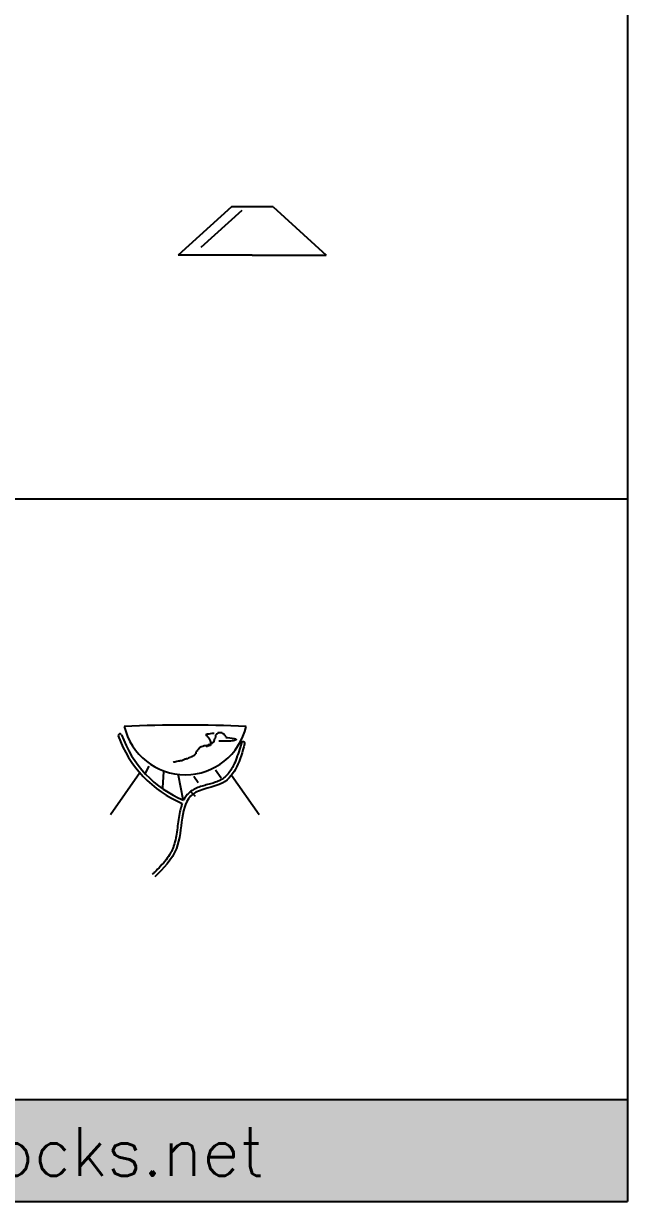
# Model space of a CAD drawing. Header units: millimetres. Extents: x 16558 to 27439, y -905 to 3871.
# Drawn here: x 26215 to 27439, y -905 to 1483 of the extents above; entities that cross this region are included whole.
import ezdxf

# ---------------------------------------------------------------- set-up
doc = ezdxf.new("R2010")
doc.units = ezdxf.units.MM
doc.layers.add('www.cad-blocks.net', color=7, linetype='Continuous')
doc.styles.get("Standard").update_dxf_attribs({"font": 'arial.ttf'})

# ---------------------------------------------------------------- blocks, each defined once
blk = doc.blocks.new('A$C207D0AA5')
for p, q in [((107.9, 97.9), (0, 0)), ((192.1, 97.9), (107.9, 97.9)), ((192.1, 97.9), (300, 0)), ((128.7, 90.4), (46, 15.3)), ((150, 0), (0, 0)), ((150, 0), (300, 0))]:
    blk.add_line(p, q)
blk = doc.blocks.new('A$C68FA38C7')
for p, q in [((700.1, 288), (699.1, 288)), ((699.1, 288), (700.1, 288)), ((700.1, 288), (699.1, 288)), ((699.1, 288), (700.1, 288)), ((700.1, 288), (699.1, 288)), ((699.1, 288), (700.1, 288)), ((700.1, 288), (699.1, 288)), ((699.1, 288), (700.1, 288)), ((701.9, 289.1), (700.1, 288)), ((701.9, 289.1), (700.1, 288)), ((701.9, 289.1), (700.1, 288)), ((701.9, 289.1), (700.1, 288)), ((700.1, 288), (700.8, 287)), ((700.1, 288), (700.8, 287)), ((700.1, 288), (700.8, 287)), ((700.1, 288), (700.8, 287)), ((700.8, 287), (701.9, 286.3)), ((700.8, 287), (701.9, 286.3)), ((700.8, 287), (701.9, 286.3)), ((700.8, 287), (701.9, 286.3)), ((705.7, 289.1), (701.9, 289.1)), ((705.7, 289.1), (701.9, 289.1)), ((705.7, 289.1), (701.9, 289.1)), ((705.7, 289.1), (701.9, 289.1)), ((708.5, 289.8), (705.7, 289.1)), ((708.5, 289.8), (705.7, 289.1)), ((708.5, 289.8), (705.7, 289.1)), ((708.5, 289.8), (705.7, 289.1)), ((712, 290.8), (708.5, 289.8)), ((712, 290.8), (708.5, 289.8)), ((712, 290.8), (708.5, 289.8)), ((712, 290.8), (708.5, 289.8)), ((716.9, 290.8), (712, 290.8)), ((716.9, 290.8), (712, 290.8)), ((716.9, 290.8), (712, 290.8)), ((716.9, 290.8), (712, 290.8)), ((720.4, 288), (719.7, 287)), ((720.4, 288), (719.7, 287)), ((720.4, 288), (719.7, 287)), ((720.4, 288), (719.7, 287)), ((719.7, 287), (719.7, 283.5)), ((719.7, 287), (719.7, 283.5)), ((719.7, 287), (719.7, 283.5)), ((719.7, 287), (719.7, 283.5)), ((721.5, 289.1), (720.4, 288)), ((721.5, 289.1), (720.4, 288)), ((721.5, 289.1), (720.4, 288)), ((721.5, 289.1), (720.4, 288)), ((723.2, 289.8), (721.5, 289.1)), ((723.2, 289.8), (721.5, 289.1)), ((723.2, 289.8), (721.5, 289.1)), ((723.2, 289.8), (721.5, 289.1)), ((724.3, 291.9), (723.2, 290.8)), ((724.3, 291.9), (723.2, 290.8)), ((724.3, 291.9), (723.2, 290.8)), ((724.3, 291.9), (723.2, 290.8)), ((723.2, 290.8), (723.2, 289.8)), ((723.2, 290.8), (723.2, 289.8)), ((723.2, 290.8), (723.2, 289.8)), ((723.2, 290.8), (723.2, 289.8)), ((732.7, 291.9), (724.3, 291.9)), ((732.7, 291.9), (724.3, 291.9)), ((732.7, 291.9), (724.3, 291.9)), ((732.7, 291.9), (724.3, 291.9)), ((733.7, 290.8), (732.7, 291.9)), ((733.7, 290.8), (732.7, 291.9)), ((733.7, 290.8), (732.7, 291.9)), ((733.7, 290.8), (732.7, 291.9)), ((734.8, 289.8), (733.7, 290.8)), ((734.8, 289.8), (733.7, 290.8)), ((734.8, 289.8), (733.7, 290.8)), ((734.8, 289.8), (733.7, 290.8)), ((736.5, 289.1), (734.8, 289.8)), ((736.5, 289.1), (734.8, 289.8)), ((736.5, 289.1), (734.8, 289.8)), ((736.5, 289.1), (734.8, 289.8)), ((737.6, 287), (736.5, 289.1)), ((737.6, 287), (736.5, 289.1)), ((737.6, 287), (736.5, 289.1)), ((737.6, 287), (736.5, 289.1)), ((738.3, 287), (737.6, 287)), ((738.3, 287), (737.6, 287)), ((738.3, 287), (737.6, 287)), ((738.3, 287), (737.6, 287)), ((740.4, 285.2), (738.3, 287)), ((740.4, 285.2), (738.3, 287)), ((740.4, 285.2), (738.3, 287)), ((740.4, 285.2), (738.3, 287)), ((689.6, 262.8), (687.9, 262.8)), ((687.9, 262.8), (687.9, 261.8)), ((689.6, 262.8), (687.9, 262.8)), ((687.9, 262.8), (687.9, 261.8)), ((689.6, 262.8), (687.9, 262.8)), ((687.9, 262.8), (687.9, 261.8)), ((689.6, 262.8), (687.9, 262.8)), ((687.9, 262.8), (687.9, 261.8)), ((690.7, 263.5), (689.6, 263.5)), ((689.6, 263.5), (689.6, 262.8)), ((690.7, 263.5), (689.6, 263.5)), ((689.6, 263.5), (689.6, 262.8)), ((690.7, 263.5), (689.6, 263.5)), ((689.6, 263.5), (689.6, 262.8)), ((690.7, 263.5), (689.6, 263.5)), ((689.6, 263.5), (689.6, 262.8)), ((693.5, 264.6), (690.7, 263.5)), ((693.5, 264.6), (690.7, 263.5)), ((693.5, 264.6), (690.7, 263.5)), ((693.5, 264.6), (690.7, 263.5)), ((696.3, 265.6), (693.5, 264.6)), ((696.3, 265.6), (693.5, 264.6)), ((696.3, 265.6), (693.5, 264.6)), ((696.3, 265.6), (693.5, 264.6)), ((699.1, 265.6), (696.3, 265.6)), ((699.1, 265.6), (696.3, 265.6)), ((699.1, 265.6), (696.3, 265.6)), ((699.1, 265.6), (696.3, 265.6)), ((701.9, 266.3), (699.1, 265.6)), ((701.9, 266.3), (699.1, 265.6)), ((701.9, 266.3), (699.1, 265.6)), ((701.9, 266.3), (699.1, 265.6)), ((702.9, 264.6), (700.8, 264.6)), ((702.9, 264.6), (700.8, 264.6)), ((702.9, 264.6), (700.8, 264.6)), ((702.9, 264.6), (700.8, 264.6)), ((701.9, 286.3), (703.6, 284.2)), ((701.9, 286.3), (703.6, 284.2)), ((701.9, 286.3), (703.6, 284.2)), ((701.9, 286.3), (703.6, 284.2)), ((703.6, 266.3), (701.9, 266.3)), ((703.6, 266.3), (701.9, 266.3)), ((703.6, 266.3), (701.9, 266.3)), ((703.6, 266.3), (701.9, 266.3)), ((703.6, 265.6), (702.9, 264.6)), ((703.6, 265.6), (702.9, 264.6)), ((703.6, 265.6), (702.9, 264.6)), ((703.6, 265.6), (702.9, 264.6)), ((703.6, 284.2), (704.7, 283.5)), ((703.6, 284.2), (704.7, 283.5)), ((703.6, 284.2), (704.7, 283.5)), ((703.6, 284.2), (704.7, 283.5)), ((704.7, 267.4), (703.6, 266.3)), ((704.7, 267.4), (703.6, 266.3)), ((704.7, 267.4), (703.6, 266.3)), ((704.7, 267.4), (703.6, 266.3)), ((705.7, 265.6), (703.6, 265.6)), ((705.7, 265.6), (703.6, 265.6)), ((705.7, 265.6), (703.6, 265.6)), ((705.7, 265.6), (703.6, 265.6)), ((704.7, 283.5), (704.7, 282.4)), ((704.7, 283.5), (704.7, 282.4)), ((704.7, 283.5), (704.7, 282.4)), ((704.7, 283.5), (704.7, 282.4)), ((704.7, 282.4), (705.7, 281.4)), ((704.7, 282.4), (705.7, 281.4)), ((704.7, 282.4), (705.7, 281.4)), ((704.7, 282.4), (705.7, 281.4)), ((706.4, 267.4), (704.7, 267.4)), ((706.4, 267.4), (704.7, 267.4)), ((706.4, 267.4), (704.7, 267.4)), ((706.4, 267.4), (704.7, 267.4)), ((705.7, 281.4), (706.4, 279.6)), ((705.7, 281.4), (706.4, 279.6)), ((705.7, 281.4), (706.4, 279.6)), ((705.7, 281.4), (706.4, 279.6)), ((707.5, 266.3), (705.7, 265.6)), ((707.5, 266.3), (705.7, 265.6)), ((707.5, 266.3), (705.7, 265.6)), ((707.5, 266.3), (705.7, 265.6)), ((706.4, 279.6), (707.5, 278.6)), ((706.4, 279.6), (707.5, 278.6)), ((706.4, 279.6), (707.5, 278.6)), ((706.4, 279.6), (707.5, 278.6)), ((708.5, 268.4), (706.4, 267.4)), ((708.5, 268.4), (706.4, 267.4)), ((708.5, 268.4), (706.4, 267.4)), ((708.5, 268.4), (706.4, 267.4)), ((707.5, 278.6), (708.5, 275.8)), ((707.5, 278.6), (708.5, 275.8)), ((707.5, 278.6), (708.5, 275.8)), ((707.5, 278.6), (708.5, 275.8)), ((709.2, 266.3), (707.5, 266.3)), ((709.2, 266.3), (707.5, 266.3)), ((709.2, 266.3), (707.5, 266.3)), ((709.2, 266.3), (707.5, 266.3)), ((709.1, 266.3), (707.8, 268.1)), ((709.1, 266.3), (707.8, 268.1)), ((709.1, 266.3), (707.8, 268.1)), ((709.1, 266.3), (707.8, 268.1)), ((708.5, 275.8), (709.2, 274)), ((708.5, 275.8), (709.2, 274)), ((708.5, 275.8), (709.2, 274)), ((708.5, 275.8), (709.2, 274)), ((709.2, 269.1), (708.5, 268.4)), ((709.2, 269.1), (708.5, 268.4)), ((709.2, 269.1), (708.5, 268.4)), ((709.2, 269.1), (708.5, 268.4)), ((709.2, 274), (709.2, 266.3)), ((709.2, 274), (709.2, 266.3)), ((709.2, 274), (709.2, 266.3)), ((709.2, 274), (709.2, 266.3)), ((710.3, 269.1), (709.2, 269.1)), ((710.3, 269.1), (709.2, 269.1)), ((710.3, 269.1), (709.2, 269.1)), ((710.3, 269.1), (709.2, 269.1)), ((711.3, 270.2), (710.3, 269.1)), ((711.3, 270.2), (710.3, 269.1)), ((711.3, 270.2), (710.3, 269.1)), ((711.3, 270.2), (710.3, 269.1)), ((712, 270.2), (711.3, 270.2)), ((712, 270.2), (711.3, 270.2)), ((712, 270.2), (711.3, 270.2)), ((712, 270.2), (711.3, 270.2)), ((713.1, 271.2), (712, 271.2)), ((712, 271.2), (712, 270.2)), ((713.1, 271.2), (712, 271.2)), ((712, 271.2), (712, 270.2)), ((713.1, 271.2), (712, 271.2)), ((712, 271.2), (712, 270.2)), ((713.1, 271.2), (712, 271.2)), ((712, 271.2), (712, 270.2)), ((714.8, 272.3), (713.1, 272.3)), ((713.1, 272.3), (713.1, 271.2)), ((714.8, 272.3), (713.1, 272.3)), ((713.1, 272.3), (713.1, 271.2)), ((714.8, 272.3), (713.1, 272.3)), ((713.1, 272.3), (713.1, 271.2)), ((714.8, 272.3), (713.1, 272.3)), ((713.1, 272.3), (713.1, 271.2)), ((715.9, 273), (714.8, 273)), ((714.8, 273), (714.8, 272.3)), ((715.9, 273), (714.8, 273)), ((714.8, 273), (714.8, 272.3)), ((715.9, 273), (714.8, 273)), ((714.8, 273), (714.8, 272.3)), ((715.9, 273), (714.8, 273)), ((714.8, 273), (714.8, 272.3)), ((716.9, 276.8), (715.9, 276.8)), ((715.9, 276.8), (715.9, 273)), ((716.9, 276.8), (715.9, 276.8)), ((715.9, 276.8), (715.9, 273)), ((716.9, 276.8), (715.9, 276.8)), ((715.9, 276.8), (715.9, 273)), ((716.9, 276.8), (715.9, 276.8)), ((715.9, 276.8), (715.9, 273)), ((717.6, 279.6), (716.9, 278.6)), ((717.6, 279.6), (716.9, 278.6)), ((717.6, 279.6), (716.9, 278.6)), ((717.6, 279.6), (716.9, 278.6)), ((716.9, 278.6), (716.9, 276.8)), ((716.9, 278.6), (716.9, 276.8)), ((716.9, 278.6), (716.9, 276.8)), ((716.9, 278.6), (716.9, 276.8)), ((718.7, 281.4), (717.6, 279.6)), ((718.7, 281.4), (717.6, 279.6)), ((718.7, 281.4), (717.6, 279.6)), ((718.7, 281.4), (717.6, 279.6)), ((719.7, 283.5), (718.7, 282.4)), ((719.7, 283.5), (718.7, 282.4)), ((719.7, 283.5), (718.7, 282.4)), ((719.7, 283.5), (718.7, 282.4)), ((718.7, 282.4), (718.7, 281.4)), ((718.7, 282.4), (718.7, 281.4)), ((718.7, 282.4), (718.7, 281.4)), ((718.7, 282.4), (718.7, 281.4)), ((749.5, 275.1), (726, 275.1)), ((749.5, 275.1), (726, 275.1)), ((749.5, 275.1), (726, 275.1)), ((749.5, 275.1), (726, 275.1)), ((740.4, 283.5), (740.4, 285.2)), ((740.4, 283.5), (740.4, 285.2)), ((740.4, 283.5), (740.4, 285.2)), ((740.4, 283.5), (740.4, 285.2)), ((740.4, 282.4), (743.9, 282.4)), ((740.4, 282.4), (743.9, 282.4)), ((740.4, 282.4), (743.9, 282.4)), ((740.4, 282.4), (743.9, 282.4)), ((743.9, 282.4), (753.3, 281.4)), ((743.9, 282.4), (753.3, 281.4)), ((743.9, 282.4), (753.3, 281.4)), ((743.9, 282.4), (753.3, 281.4)), ((752.3, 275.8), (749.5, 275.1)), ((752.3, 275.8), (749.5, 275.1)), ((752.3, 275.8), (749.5, 275.1)), ((752.3, 275.8), (749.5, 275.1)), ((755.1, 275.8), (752.3, 275.8)), ((755.1, 275.8), (752.3, 275.8)), ((755.1, 275.8), (752.3, 275.8)), ((755.1, 275.8), (752.3, 275.8)), ((753.3, 281.4), (757.2, 280.7)), ((753.3, 281.4), (757.2, 280.7)), ((753.3, 281.4), (757.2, 280.7)), ((753.3, 281.4), (757.2, 280.7)), ((757.9, 276.8), (755.1, 275.8)), ((757.9, 276.8), (755.1, 275.8)), ((757.9, 276.8), (755.1, 275.8)), ((757.9, 276.8), (755.1, 275.8)), ((757.2, 280.7), (760, 279.6)), ((757.2, 280.7), (760, 279.6)), ((757.2, 280.7), (760, 279.6)), ((757.2, 280.7), (760, 279.6)), ((761, 277.9), (757.9, 276.8)), ((761, 277.9), (757.9, 276.8)), ((761, 277.9), (757.9, 276.8)), ((761, 277.9), (757.9, 276.8)), ((760, 279.6), (761, 278.6)), ((760, 279.6), (761, 278.6)), ((760, 279.6), (761, 278.6)), ((760, 279.6), (761, 278.6)), ((761, 278.6), (761, 277.9)), ((761, 278.6), (761, 277.9)), ((761, 278.6), (761, 277.9)), ((761, 278.6), (761, 277.9)), ((660.6, 239.4), (659.5, 238.3)), ((660.6, 239.4), (659.5, 238.3)), ((660.6, 239.4), (659.5, 238.3)), ((660.6, 239.4), (659.5, 238.3)), ((663.4, 239.4), (660.6, 239.4)), ((663.4, 239.4), (660.6, 239.4)), ((663.4, 239.4), (660.6, 239.4)), ((663.4, 239.4), (660.6, 239.4)), ((664.4, 240.4), (663.4, 239.4)), ((664.4, 240.4), (663.4, 239.4)), ((664.4, 240.4), (663.4, 239.4)), ((664.4, 240.4), (663.4, 239.4)), ((666.2, 241.1), (664.4, 240.4)), ((666.2, 241.1), (664.4, 240.4)), ((666.2, 241.1), (664.4, 240.4)), ((666.2, 241.1), (664.4, 240.4)), ((668.3, 242.2), (666.2, 241.1)), ((668.3, 242.2), (666.2, 241.1)), ((668.3, 242.2), (666.2, 241.1)), ((668.3, 242.2), (666.2, 241.1)), ((669, 242.2), (668.3, 242.2)), ((669, 242.2), (668.3, 242.2)), ((669, 242.2), (668.3, 242.2)), ((669, 242.2), (668.3, 242.2)), ((670, 243.2), (669, 242.2)), ((670, 243.2), (669, 242.2)), ((670, 243.2), (669, 242.2)), ((670, 243.2), (669, 242.2)), ((671.8, 243.2), (670, 243.2)), ((671.8, 243.2), (670, 243.2)), ((671.8, 243.2), (670, 243.2)), ((671.8, 243.2), (670, 243.2)), ((672.8, 243.9), (671.8, 243.9)), ((671.8, 243.9), (671.8, 243.2)), ((672.8, 243.9), (671.8, 243.9)), ((671.8, 243.9), (671.8, 243.2)), ((672.8, 243.9), (671.8, 243.9)), ((671.8, 243.9), (671.8, 243.2)), ((672.8, 243.9), (671.8, 243.9)), ((671.8, 243.9), (671.8, 243.2)), ((673.9, 245), (672.8, 243.9)), ((673.9, 245), (672.8, 243.9)), ((673.9, 245), (672.8, 243.9)), ((673.9, 245), (672.8, 243.9)), ((674.6, 245), (673.9, 245)), ((674.6, 245), (673.9, 245)), ((674.6, 245), (673.9, 245)), ((674.6, 245), (673.9, 245)), ((675.6, 246), (674.6, 245)), ((675.6, 246), (674.6, 245)), ((675.6, 246), (674.6, 245)), ((675.6, 246), (674.6, 245)), ((677.4, 246.7), (675.6, 246.7)), ((675.6, 246.7), (675.6, 246)), ((677.4, 246.7), (675.6, 246.7)), ((675.6, 246.7), (675.6, 246)), ((677.4, 246.7), (675.6, 246.7)), ((675.6, 246.7), (675.6, 246)), ((677.4, 246.7), (675.6, 246.7)), ((675.6, 246.7), (675.6, 246)), ((678.4, 249.5), (677.4, 247.8)), ((678.4, 249.5), (677.4, 247.8)), ((678.4, 249.5), (677.4, 247.8)), ((678.4, 249.5), (677.4, 247.8)), ((677.4, 247.8), (677.4, 246.7)), ((677.4, 247.8), (677.4, 246.7)), ((677.4, 247.8), (677.4, 246.7)), ((677.4, 247.8), (677.4, 246.7)), ((679.5, 249.5), (678.4, 249.5)), ((679.5, 249.5), (678.4, 249.5)), ((679.5, 249.5), (678.4, 249.5)), ((679.5, 249.5), (678.4, 249.5)), ((680.2, 253.4), (679.5, 253.4)), ((679.5, 253.4), (679.5, 249.5)), ((680.2, 253.4), (679.5, 253.4)), ((679.5, 253.4), (679.5, 249.5)), ((680.2, 253.4), (679.5, 253.4)), ((679.5, 253.4), (679.5, 249.5)), ((680.2, 253.4), (679.5, 253.4)), ((679.5, 253.4), (679.5, 249.5)), ((681.2, 254.4), (680.2, 253.4)), ((681.2, 254.4), (680.2, 253.4)), ((681.2, 254.4), (680.2, 253.4)), ((681.2, 254.4), (680.2, 253.4)), ((682.3, 255.1), (681.2, 254.4)), ((682.3, 255.1), (681.2, 254.4)), ((682.3, 255.1), (681.2, 254.4)), ((682.3, 255.1), (681.2, 254.4)), ((683, 257.2), (682.3, 256.2)), ((683, 257.2), (682.3, 256.2)), ((683, 257.2), (682.3, 256.2)), ((683, 257.2), (682.3, 256.2)), ((682.3, 256.2), (682.3, 255.1)), ((682.3, 256.2), (682.3, 255.1)), ((682.3, 256.2), (682.3, 255.1)), ((682.3, 256.2), (682.3, 255.1)), ((684, 257.9), (683, 257.2)), ((684, 257.9), (683, 257.2)), ((684, 257.9), (683, 257.2)), ((684, 257.9), (683, 257.2)), ((685.1, 259), (684, 257.9)), ((685.1, 259), (684, 257.9)), ((685.1, 259), (684, 257.9)), ((685.1, 259), (684, 257.9)), ((685.8, 260.7), (685.1, 259)), ((685.8, 260.7), (685.1, 259)), ((685.8, 260.7), (685.1, 259)), ((685.8, 260.7), (685.1, 259)), ((686.8, 260.7), (685.8, 260.7)), ((686.8, 260.7), (685.8, 260.7)), ((686.8, 260.7), (685.8, 260.7)), ((686.8, 260.7), (685.8, 260.7)), ((687.9, 261.8), (686.8, 261.8)), ((686.8, 261.8), (686.8, 260.7)), ((687.9, 261.8), (686.8, 261.8)), ((686.8, 261.8), (686.8, 260.7)), ((687.9, 261.8), (686.8, 261.8)), ((686.8, 261.8), (686.8, 260.7)), ((687.9, 261.8), (686.8, 261.8)), ((686.8, 261.8), (686.8, 260.7)), ((584.3, 224.7), (576.9, 210)), ((584.3, 224.7), (576.9, 210)), ((584.3, 224.7), (576.9, 210)), ((584.3, 224.7), (576.9, 210)), ((634.3, 232.7), (633.3, 232)), ((634.3, 232.7), (633.3, 232)), ((634.3, 232.7), (633.3, 232)), ((634.3, 232.7), (633.3, 232)), ((637.1, 232.7), (634.3, 232.7)), ((637.1, 232.7), (634.3, 232.7)), ((637.1, 232.7), (634.3, 232.7)), ((637.1, 232.7), (634.3, 232.7)), ((641, 233.8), (637.1, 232.7)), ((641, 233.8), (637.1, 232.7)), ((641, 233.8), (637.1, 232.7)), ((641, 233.8), (637.1, 232.7)), ((643.8, 234.8), (641, 233.8)), ((643.8, 234.8), (641, 233.8)), ((643.8, 234.8), (641, 233.8)), ((643.8, 234.8), (641, 233.8)), ((646.6, 234.8), (643.8, 234.8)), ((646.6, 234.8), (643.8, 234.8)), ((646.6, 234.8), (643.8, 234.8)), ((646.6, 234.8), (643.8, 234.8)), ((647.6, 235.5), (646.6, 234.8)), ((647.6, 235.5), (646.6, 234.8)), ((647.6, 235.5), (646.6, 234.8)), ((647.6, 235.5), (646.6, 234.8)), ((651.1, 235.5), (647.6, 235.5)), ((651.1, 235.5), (647.6, 235.5)), ((651.1, 235.5), (647.6, 235.5)), ((651.1, 235.5), (647.6, 235.5)), ((653.2, 236.6), (651.1, 235.5)), ((653.2, 236.6), (651.1, 235.5)), ((653.2, 236.6), (651.1, 235.5)), ((653.2, 236.6), (651.1, 235.5)), ((655, 237.6), (653.2, 236.6)), ((655, 237.6), (653.2, 236.6)), ((655, 237.6), (653.2, 236.6)), ((655, 237.6), (653.2, 236.6)), ((657.8, 238.3), (655, 237.6)), ((657.8, 238.3), (655, 237.6)), ((657.8, 238.3), (655, 237.6)), ((657.8, 238.3), (655, 237.6)), ((659.5, 238.3), (657.8, 238.3)), ((659.5, 238.3), (657.8, 238.3)), ((659.5, 238.3), (657.8, 238.3)), ((659.5, 238.3), (657.8, 238.3)), ((719.7, 217.3), (730.9, 200.5)), ((719.7, 217.3), (730.9, 200.5)), ((719.7, 217.3), (730.9, 200.5)), ((719.7, 217.3), (730.9, 200.5)), ((566.1, 210.8), (506.6, 126)), ((566.1, 210.8), (506.6, 126)), ((566.1, 210.8), (506.6, 126)), ((566.1, 210.8), (506.6, 126)), ((614, 213.8), (611.9, 180.2)), ((614, 213.8), (611.9, 180.2)), ((614, 213.8), (611.9, 180.2)), ((614, 213.8), (611.9, 180.2)), ((643.8, 206.1), (652.9, 157.8)), ((643.8, 206.1), (652.9, 157.8)), ((643.8, 206.1), (652.9, 157.8)), ((643.8, 206.1), (652.9, 157.8)), ((675.3, 204.4), (684.4, 191.4)), ((675.3, 204.4), (684.4, 191.4)), ((675.3, 204.4), (684.4, 191.4)), ((675.3, 204.4), (684.4, 191.4)), ((807.6, 126), (751.5, 205.8)), ((807.6, 126), (751.5, 205.8)), ((807.6, 126), (751.5, 205.8)), ((807.6, 126), (751.5, 205.8)), ((679, 163), (669, 173)), ((679, 163), (669, 173)), ((679, 163), (669, 173)), ((679, 163), (669, 173))]:
    blk.add_line(p, q)
for centre, radius, start, end in [((525.9, 286.3), 3.61, 33.6337, 185.2168), ((525.9, 286.3), 3.61, 33.6337, 185.2168), ((525.9, 286.3), 3.61, 33.6337, 185.2168), ((525.9, 286.3), 3.61, 33.6337, 185.2168), ((741.5, 363.2), 225.3, 199.4253, 247.3659), ((741.5, 363.2), 225.3, 199.4253, 247.3659), ((741.5, 363.2), 225.3, 199.4253, 247.3659), ((741.5, 363.2), 225.3, 199.4253, 247.3659), ((658.1, -2808.6), 3116.2, 87.7278, 92.2722), ((658.1, -2808.6), 3116.2, 87.7278, 92.2722), ((658.1, -2808.6), 3116.2, 87.7278, 92.2722), ((658.1, -2808.6), 3116.2, 87.7278, 92.2722), ((658.1, 334), 126.9, 193.1394, 346.8606), ((658.1, 334), 126.9, 193.1394, 346.8606), ((658.1, 334), 126.9, 193.1394, 346.8606), ((658.1, 334), 126.9, 193.1394, 346.8606), ((741.5, 363.2), 232.3, 199.4253, 247.3365), ((741.5, 363.2), 232.3, 199.4253, 247.3365), ((741.5, 363.2), 232.3, 199.4253, 247.3365), ((741.5, 363.2), 232.3, 199.4253, 247.3365), ((775.2, 270.7), 3.51, 340.5586, 166.8474), ((775.2, 270.7), 3.51, 340.5586, 166.8474), ((775.2, 270.7), 3.51, 340.5586, 166.8474), ((775.2, 270.7), 3.51, 340.5586, 166.8474)]:
    blk.add_arc(centre, radius, start, end)
blk.add_spline([(778.5, 269.5), (734.1, 190.7), (673.5, 167.6), (640.3, 57.7), (596.2, 0)], degree=3)
blk.add_spline([(778.5, 269.5), (734.1, 190.7), (673.5, 167.6), (640.3, 57.7), (596.2, 0)], degree=3)
blk.add_spline([(778.5, 269.5), (734.1, 190.7), (673.5, 167.6), (640.3, 57.7), (596.2, 0)], degree=3)
blk.add_spline([(778.5, 269.5), (734.1, 190.7), (673.5, 167.6), (640.3, 57.7), (596.2, 0)], degree=3)
for points, knots in [([(771.8, 271.5), (770.1, 265.4), (768.3, 259.5), (764.6, 247.8), (762.7, 242.2), (758.5, 231.5), (756.2, 226.4), (751.6, 218), (749.4, 214.5), (744.5, 208.1), (741.8, 205.3), (737.7, 201.7), (736.5, 200.7), (733.9, 198.8), (732.6, 198), (730.6, 196.8), (729.9, 196.4), (728.5, 195.7), (727.7, 195.3), (725.4, 194.2), (723.8, 193.6), (718.9, 191.7), (715.4, 190.5), (708.1, 188.4), (704.4, 187.4), (696.8, 185.2), (693, 184.2), (685.5, 181.7), (681.8, 180.3), (676.8, 177.9), (675.3, 177.1), (672.5, 175.4), (671.1, 174.5), (669, 173), (668.3, 172.5), (667, 171.4), (666.4, 170.9), (664.5, 169.2), (663.4, 168), (660.2, 164.4), (658.4, 161.8), (656.1, 157.9), (655.4, 156.6), (654.7, 155.2)], [0, 0, 0, 0, 24.19835, 24.19835, 48.3967, 48.3967, 72.595049, 72.595049, 92.246575, 92.246575, 111.898101, 111.898101, 120.069617, 120.069617, 127.953462, 127.953462, 131.976085, 131.976085, 135.998708, 135.998708, 144.043954, 144.043954, 159.942455, 159.942455, 175.840957, 175.840957, 191.739459, 191.739459, 207.63796, 207.63796, 214.402357, 214.402357, 221.203553, 221.203553, 224.656874, 224.656874, 228.110195, 228.110195, 235.016837, 235.016837, 248.043402, 248.043402, 254.278158, 254.278158, 254.278158, 254.278158]), ([(771.8, 271.5), (770.1, 265.4), (768.3, 259.5), (764.6, 247.8), (762.7, 242.2), (758.5, 231.5), (756.2, 226.4), (751.6, 218), (749.4, 214.5), (744.5, 208.1), (741.8, 205.3), (737.7, 201.7), (736.5, 200.7), (733.9, 198.8), (732.6, 198), (730.6, 196.8), (729.9, 196.4), (728.5, 195.7), (727.7, 195.3), (725.4, 194.2), (723.8, 193.6), (718.9, 191.7), (715.4, 190.5), (708.1, 188.4), (704.4, 187.4), (696.8, 185.2), (693, 184.2), (685.5, 181.7), (681.8, 180.3), (676.8, 177.9), (675.3, 177.1), (672.5, 175.4), (671.1, 174.5), (669, 173), (668.3, 172.5), (667, 171.4), (666.4, 170.9), (664.5, 169.2), (663.4, 168), (660.2, 164.4), (658.4, 161.8), (656.1, 157.9), (655.4, 156.6), (654.7, 155.2)], [0, 0, 0, 0, 24.19835, 24.19835, 48.3967, 48.3967, 72.595049, 72.595049, 92.246575, 92.246575, 111.898101, 111.898101, 120.069617, 120.069617, 127.953462, 127.953462, 131.976085, 131.976085, 135.998708, 135.998708, 144.043954, 144.043954, 159.942455, 159.942455, 175.840957, 175.840957, 191.739459, 191.739459, 207.63796, 207.63796, 214.402357, 214.402357, 221.203553, 221.203553, 224.656874, 224.656874, 228.110195, 228.110195, 235.016837, 235.016837, 248.043402, 248.043402, 254.278158, 254.278158, 254.278158, 254.278158]), ([(771.8, 271.5), (770.1, 265.4), (768.3, 259.5), (764.6, 247.8), (762.7, 242.2), (758.5, 231.5), (756.2, 226.4), (751.6, 218), (749.4, 214.5), (744.5, 208.1), (741.8, 205.3), (737.7, 201.7), (736.5, 200.7), (733.9, 198.8), (732.6, 198), (730.6, 196.8), (729.9, 196.4), (728.5, 195.7), (727.7, 195.3), (725.4, 194.2), (723.8, 193.6), (718.9, 191.7), (715.4, 190.5), (708.1, 188.4), (704.4, 187.4), (696.8, 185.2), (693, 184.2), (685.5, 181.7), (681.8, 180.3), (676.8, 177.9), (675.3, 177.1), (672.5, 175.4), (671.1, 174.5), (669, 173), (668.3, 172.5), (667, 171.4), (666.4, 170.9), (664.5, 169.2), (663.4, 168), (660.2, 164.4), (658.4, 161.8), (656.1, 157.9), (655.4, 156.6), (654.7, 155.2)], [0, 0, 0, 0, 24.19835, 24.19835, 48.3967, 48.3967, 72.595049, 72.595049, 92.246575, 92.246575, 111.898101, 111.898101, 120.069617, 120.069617, 127.953462, 127.953462, 131.976085, 131.976085, 135.998708, 135.998708, 144.043954, 144.043954, 159.942455, 159.942455, 175.840957, 175.840957, 191.739459, 191.739459, 207.63796, 207.63796, 214.402357, 214.402357, 221.203553, 221.203553, 224.656874, 224.656874, 228.110195, 228.110195, 235.016837, 235.016837, 248.043402, 248.043402, 254.278158, 254.278158, 254.278158, 254.278158]), ([(771.8, 271.5), (770.1, 265.4), (768.3, 259.5), (764.6, 247.8), (762.7, 242.2), (758.5, 231.5), (756.2, 226.4), (751.6, 218), (749.4, 214.5), (744.5, 208.1), (741.8, 205.3), (737.7, 201.7), (736.5, 200.7), (733.9, 198.8), (732.6, 198), (730.6, 196.8), (729.9, 196.4), (728.5, 195.7), (727.7, 195.3), (725.4, 194.2), (723.8, 193.6), (718.9, 191.7), (715.4, 190.5), (708.1, 188.4), (704.4, 187.4), (696.8, 185.2), (693, 184.2), (685.5, 181.7), (681.8, 180.3), (676.8, 177.9), (675.3, 177.1), (672.5, 175.4), (671.1, 174.5), (669, 173), (668.3, 172.5), (667, 171.4), (666.4, 170.9), (664.5, 169.2), (663.4, 168), (660.2, 164.4), (658.4, 161.8), (656.1, 157.9), (655.4, 156.6), (654.7, 155.2)], [0, 0, 0, 0, 24.19835, 24.19835, 48.3967, 48.3967, 72.595049, 72.595049, 92.246575, 92.246575, 111.898101, 111.898101, 120.069617, 120.069617, 127.953462, 127.953462, 131.976085, 131.976085, 135.998708, 135.998708, 144.043954, 144.043954, 159.942455, 159.942455, 175.840957, 175.840957, 191.739459, 191.739459, 207.63796, 207.63796, 214.402357, 214.402357, 221.203553, 221.203553, 224.656874, 224.656874, 228.110195, 228.110195, 235.016837, 235.016837, 248.043402, 248.043402, 254.278158, 254.278158, 254.278158, 254.278158]), ([(651.9, 148.8), (651.1, 146.6), (650.3, 144.2), (648.7, 138.8), (647.9, 135.7), (646.1, 127.1), (645.2, 121.6), (643.6, 110.4), (642.9, 104.8), (641.4, 93.7), (640.6, 88.1), (638.7, 77.5), (637.5, 72.3), (635.5, 65.2), (634.8, 63), (633.6, 59.8), (633.2, 58.7), (632.3, 56.6), (631.8, 55.6), (630.4, 52.5), (629.4, 50.5), (625.6, 43.7), (622.5, 39.1), (615.7, 30.2), (611.9, 25.9), (604, 17.5), (599.9, 13.4), (594.2, 7.8), (592.8, 6.4), (591.3, 5)], [264.012549, 264.012549, 264.012549, 264.012549, 274.096533, 274.096533, 287.123099, 287.123099, 309.017096, 309.017096, 330.911094, 330.911094, 352.805092, 352.805092, 374.699089, 374.699089, 384.756072, 384.756072, 389.929768, 389.929768, 395.103464, 395.103464, 405.450857, 405.450857, 430.664756, 430.664756, 455.878655, 455.878655, 481.092554, 481.092554, 489.597123, 489.597123, 489.597123, 489.597123]), ([(651.9, 148.8), (651.1, 146.6), (650.3, 144.2), (648.7, 138.8), (647.9, 135.7), (646.1, 127.1), (645.2, 121.6), (643.6, 110.4), (642.9, 104.8), (641.4, 93.7), (640.6, 88.1), (638.7, 77.5), (637.5, 72.3), (635.5, 65.2), (634.8, 63), (633.6, 59.8), (633.2, 58.7), (632.3, 56.6), (631.8, 55.6), (630.4, 52.5), (629.4, 50.5), (625.6, 43.7), (622.5, 39.1), (615.7, 30.2), (611.9, 25.9), (604, 17.5), (599.9, 13.4), (594.2, 7.8), (592.8, 6.4), (591.3, 5)], [264.012549, 264.012549, 264.012549, 264.012549, 274.096533, 274.096533, 287.123099, 287.123099, 309.017096, 309.017096, 330.911094, 330.911094, 352.805092, 352.805092, 374.699089, 374.699089, 384.756072, 384.756072, 389.929768, 389.929768, 395.103464, 395.103464, 405.450857, 405.450857, 430.664756, 430.664756, 455.878655, 455.878655, 481.092554, 481.092554, 489.597123, 489.597123, 489.597123, 489.597123]), ([(651.9, 148.8), (651.1, 146.6), (650.3, 144.2), (648.7, 138.8), (647.9, 135.7), (646.1, 127.1), (645.2, 121.6), (643.6, 110.4), (642.9, 104.8), (641.4, 93.7), (640.6, 88.1), (638.7, 77.5), (637.5, 72.3), (635.5, 65.2), (634.8, 63), (633.6, 59.8), (633.2, 58.7), (632.3, 56.6), (631.8, 55.6), (630.4, 52.5), (629.4, 50.5), (625.6, 43.7), (622.5, 39.1), (615.7, 30.2), (611.9, 25.9), (604, 17.5), (599.9, 13.4), (594.2, 7.8), (592.8, 6.4), (591.3, 5)], [264.012549, 264.012549, 264.012549, 264.012549, 274.096533, 274.096533, 287.123099, 287.123099, 309.017096, 309.017096, 330.911094, 330.911094, 352.805092, 352.805092, 374.699089, 374.699089, 384.756072, 384.756072, 389.929768, 389.929768, 395.103464, 395.103464, 405.450857, 405.450857, 430.664756, 430.664756, 455.878655, 455.878655, 481.092554, 481.092554, 489.597123, 489.597123, 489.597123, 489.597123]), ([(651.9, 148.8), (651.1, 146.6), (650.3, 144.2), (648.7, 138.8), (647.9, 135.7), (646.1, 127.1), (645.2, 121.6), (643.6, 110.4), (642.9, 104.8), (641.4, 93.7), (640.6, 88.1), (638.7, 77.5), (637.5, 72.3), (635.5, 65.2), (634.8, 63), (633.6, 59.8), (633.2, 58.7), (632.3, 56.6), (631.8, 55.6), (630.4, 52.5), (629.4, 50.5), (625.6, 43.7), (622.5, 39.1), (615.7, 30.2), (611.9, 25.9), (604, 17.5), (599.9, 13.4), (594.2, 7.8), (592.8, 6.4), (591.3, 5)], [264.012549, 264.012549, 264.012549, 264.012549, 274.096533, 274.096533, 287.123099, 287.123099, 309.017096, 309.017096, 330.911094, 330.911094, 352.805092, 352.805092, 374.699089, 374.699089, 384.756072, 384.756072, 389.929768, 389.929768, 395.103464, 395.103464, 405.450857, 405.450857, 430.664756, 430.664756, 455.878655, 455.878655, 481.092554, 481.092554, 489.597123, 489.597123, 489.597123, 489.597123])]:
    blk.add_open_spline(points, degree=3, knots=knots)
blk = doc.blocks.new('FORMAT')
at = {"layer": 'www.cad-blocks.net', "true_color": 0x546d8e}
h = blk.add_hatch(color=155, dxfattribs=at)
h.set_gradient(color1=(68, 68, 68), color2=(84, 109, 142), tint=1)
h.paths.add_polyline_path([(17751.5, -697.8), (17751.5, -904.6), (27439.2, -904.6), (27439.2, -697.8)])
at = {"layer": 'www.cad-blocks.net', "color": 155, "true_color": 0x546d8e}
for p, q in [((27439.2, 3871.2), (27439.2, -904.6)), ((17751.5, 519.5), (27439.2, 519.5)), ((17751.5, -697.8), (27439.2, -697.8)), ((17751.5, -904.6), (27439.2, -904.6))]:
    blk.add_line(p, q, dxfattribs=at)
at = {"layer": 'www.cad-blocks.net', "insert": (22744.4, -754.2), "char_height": 98.28, "attachment_point": 1}
blk.add_mtext_dynamic_manual_height_columns('{\\Fsimplex|c0;\\C255;\\c16777215;download more free cad collection at: www.cad-blocks.net}', width=45138.163, gutter_width=12.5, heights=[0], dxfattribs=at)

msp = doc.modelspace()

# ---------------------------------------------------------------- block references
for name, p in [('A$C207D0AA5', (26528.7, 1013.8)), ('A$C68FA38C7', (25884.7, -246.6))]:
    msp.add_blockref(name, p)
at = {"layer": 'www.cad-blocks.net'}
msp.add_blockref('FORMAT', (0, 0), dxfattribs=at)

doc.saveas('drawing.dxf')
